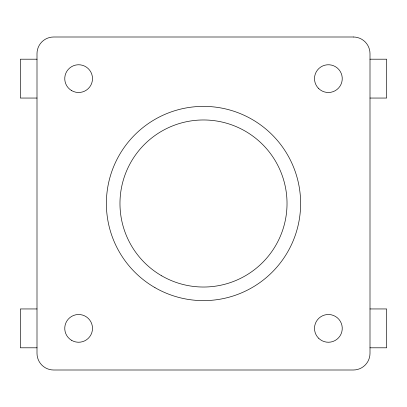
<?xml version="1.0" encoding="UTF-8"?>
<svg xmlns="http://www.w3.org/2000/svg" width="407" height="407" viewBox="0 0 407 407"><rect width="100%" height="100%" fill="white"/><g stroke="black" fill="none" stroke-linecap="round" stroke-linejoin="round"><path stroke-width="0.61" d="M37.001 59.198L20.35 59.198L20.35 98.051L37.001 98.051M369.999 59.198L386.65 59.198L386.65 98.051L369.999 98.051M37.001 308.949L20.35 308.949L20.35 347.802L37.001 347.802M369.999 308.949L386.65 308.949L386.65 347.802L369.999 347.802M353.352 37.001L53.648 37.001A16.651 16.651 0 0 0 37.001 53.648L37.001 353.352A16.651 16.651 0 0 0 53.648 369.999L353.352 369.999A16.651 16.651 0 0 0 369.999 353.352L369.999 53.648A16.651 16.651 0 0 0 353.352 37.001M154.94 287.612A97.125 97.125 0 0 0 300.625 203.5A97.125 97.125 0 0 0 154.94 119.388A97.125 97.125 0 0 0 154.94 287.612M71.688 90.639A13.874 13.874 0 0 0 92.501 78.627A13.874 13.874 0 0 0 71.688 66.611A13.874 13.874 0 0 0 71.688 90.639M318.564 338.186A13.874 13.874 0 0 0 341.778 331.964A13.874 13.874 0 0 0 324.786 314.972A13.874 13.874 0 0 0 318.564 338.186M71.688 340.389A13.874 13.874 0 0 0 92.501 328.373A13.874 13.874 0 0 0 71.688 316.361A13.874 13.874 0 0 0 71.688 340.389M318.564 88.436A13.874 13.874 0 0 0 341.778 82.214A13.874 13.874 0 0 0 324.786 65.222A13.874 13.874 0 0 0 318.564 88.436M161.737 275.839A83.527 83.527 0 0 0 287.027 203.5A83.527 83.527 0 0 0 161.737 131.161A83.527 83.527 0 0 0 161.737 275.839"/></g></svg>
